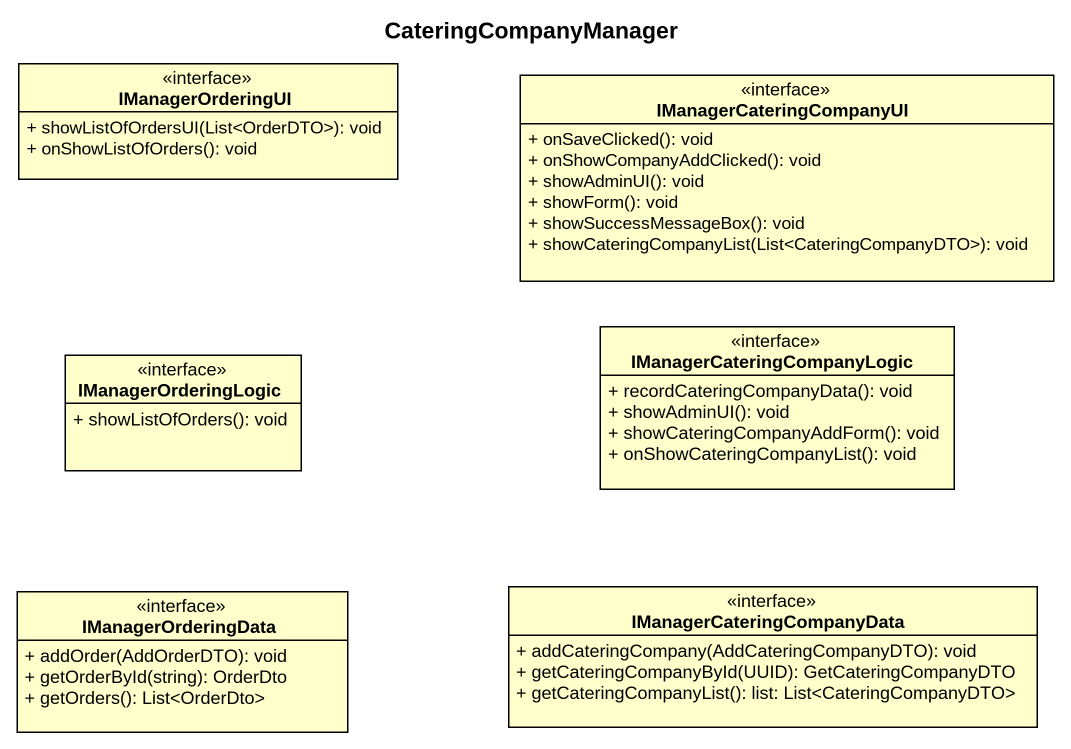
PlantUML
@startuml
title CateringCompanyManager
hide circle
hide empty members
skinparam classAttributeIconSize 0
class IManagerOrderingUI <<interface>> {
  + showListOfOrdersUI(List<OrderDTO>): void
  + onShowListOfOrders(): void
}
class IManagerCateringCompanyUI <<interface>> {
  + onSaveClicked(): void
  + onShowCompanyAddClicked(): void
  + showAdminUI(): void
  + showForm(): void
  + showSuccessMessageBox(): void
  + showCateringCompanyList(List<CateringCompanyDTO>): void
}
class IManagerCateringCompanyLogic <<interface>> {
  + recordCateringCompanyData(): void
  + showAdminUI(): void
  + showCateringCompanyAddForm(): void
  + onShowCateringCompanyList(): void
}
class IManagerOrderingLogic <<interface>> {
  + showListOfOrders(): void
}
class IManagerOrderingData <<interface>> {
  + addOrder(AddOrderDTO): void
  + getOrderById(string): OrderDto
  + getOrders(): List<OrderDto>
}
class IManagerCateringCompanyData <<interface>> {
  + addCateringCompany(AddCateringCompanyDTO): void
  + getCateringCompanyById(UUID): GetCateringCompanyDTO
  + getCateringCompanyList(): list: List<CateringCompanyDTO>
}
@enduml
